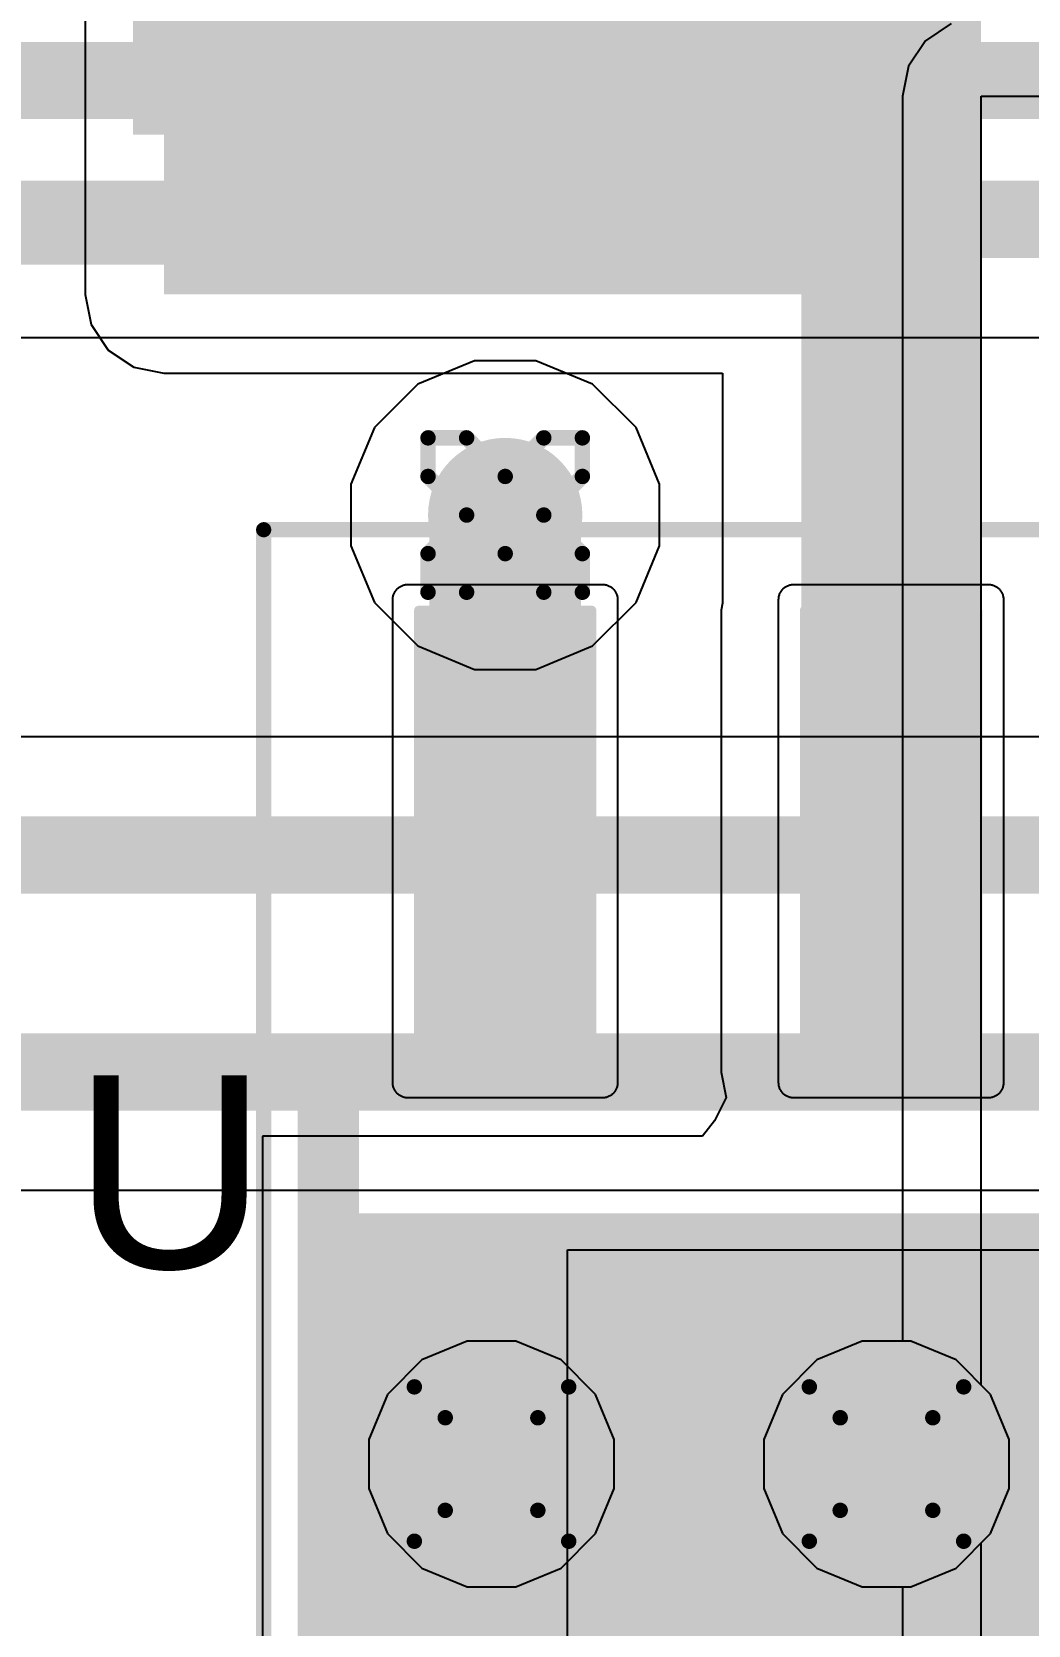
# Model space of a CAD drawing. Header units: inches. Extents: x -13 to 366, y -4 to 120.
# Drawn here: x 4.12 to 7.4, y 23.63 to 28.87 of the extents above; entities that cross this region are included whole.
import ezdxf

# ---------------------------------------------------------------- set-up
doc = ezdxf.new("R2010")
doc.units = ezdxf.units.IN
for name, color, linetype in [('Bottom Layer', 5, 'Continuous'), ('Bottom Solder', 6, 'Continuous'), ('Drill Drawing', 1, 'Continuous'), ('GND', 16, 'Continuous'), ('Mechanical 13', 56, 'Continuous'), ('Mechanical 15', 56, 'Continuous'), ('Multi-Layer', 9, 'Continuous'), ('Pad Holes', 156, 'Continuous'), ('POWER', 76, 'Continuous'), ('Top Layer', 1, 'Continuous'), ('Top Overlay', 2, 'Continuous'), ('Top Paste', 8, 'Continuous'), ('Top Solder', 216, 'Continuous'), ('Via Holes', 16, 'Continuous')]:
    doc.layers.add(name, color=color, linetype=linetype)
doc.styles.add('Arial', font='', dxfattribs={"height": 0.2})
doc.styles.get('Arial').set_extended_font_data('Arial')

# ---------------------------------------------------------------- blocks, each defined once
blk = doc.blocks.new('VLS5045EX_3R3N_15')
at = {"layer": 'Top Layer'}
blk.add_hatch(color=1, dxfattribs=at).paths.add_polyline_path([(1, 2.1), (2.6, 2.1), (2.6, -2.1), (1, -2.1)])
at = {"layer": 'Top Paste'}
blk.add_hatch(color=8, dxfattribs=at).paths.add_polyline_path([(1, 2.1), (2.6, 2.1), (2.6, -2.1), (1, -2.1)])
at = {"layer": 'Top Solder'}
blk.add_hatch(color=216, dxfattribs=at).paths.add_polyline_path([(0.8984, 2.2016), (2.7016, 2.2016), (2.7016, -2.2016), (0.8984, -2.2016)])
at = {"layer": 'Top Overlay'}
for points in [[(2.54, -2.5654, 0.127, 0.127, 0), (2.54, -2.3114, 0.127, 0.127, 0)], [(-2.54, -2.5654, 0.127, 0.127, 0), (2.54, -2.5654, 0.127, 0.127, 0)]]:
    blk.add_lwpolyline(points, format="xyseb", dxfattribs=at)
for points in [[(2.5082, -2.3114, 0.0635, 0.0635, 1), (2.5718, -2.3114, 0.0635, 0.0635, 1)], [(2.5082, -2.5654, 0.0635, 0.0635, 1), (2.5718, -2.5654, 0.0635, 0.0635, 1)], [(2.5082, -2.5654, 0.0635, 0.0635, 1), (2.5718, -2.5654, 0.0635, 0.0635, 1)]]:
    blk.add_lwpolyline(points, format="xyseb", close=True, dxfattribs=at)
blk = doc.blocks.new('VREG_LM5017MR_NOPB_21')
at = {"layer": 'Bottom Layer'}
h = blk.add_hatch(color=5, dxfattribs=at)
edge = h.paths.add_edge_path()
edge.add_arc((-0.65, -0.65), 0.15, 0, 360)
h = blk.add_hatch(color=5, dxfattribs=at)
edge = h.paths.add_edge_path()
edge.add_arc((-0.65, -1.95), 0.15, 0, 360)
at = {"layer": 'Bottom Solder'}
h = blk.add_hatch(color=6, dxfattribs=at)
edge = h.paths.add_edge_path()
edge.add_arc((-0.65, -0.65), 0.2516, 0, 360)
h = blk.add_hatch(color=6, dxfattribs=at)
edge = h.paths.add_edge_path()
edge.add_arc((-0.65, -1.95), 0.2516, 0, 360)
at = {"layer": 'GND'}
h = blk.add_hatch(color=16, dxfattribs=at)
edge = h.paths.add_edge_path()
edge.add_arc((-0.65, -0.65), 0.15, 0, 360)
h = blk.add_hatch(color=16, dxfattribs=at)
edge = h.paths.add_edge_path()
edge.add_arc((-0.65, -1.95), 0.15, 0, 360)
at = {"layer": 'Multi-Layer'}
h = blk.add_hatch(color=9, dxfattribs=at)
edge = h.paths.add_edge_path()
edge.add_arc((-0.65, -0.65), 0.15, 0, 360)
h = blk.add_hatch(color=9, dxfattribs=at)
edge = h.paths.add_edge_path()
edge.add_arc((-0.65, -1.95), 0.15, 0, 360)
at = {"layer": 'Pad Holes'}
h = blk.add_hatch(color=7, dxfattribs=at)
edge = h.paths.add_edge_path()
edge.add_arc((-0.65, -0.65), 0.1, 0, 360)
h = blk.add_hatch(color=7, dxfattribs=at)
edge = h.paths.add_edge_path()
edge.add_arc((-0.65, -1.95), 0.1, 0, 360)
at = {"layer": 'POWER'}
h = blk.add_hatch(color=76, dxfattribs=at)
edge = h.paths.add_edge_path()
edge.add_arc((-0.65, -0.65), 0.15, 0, 360)
h = blk.add_hatch(color=76, dxfattribs=at)
edge = h.paths.add_edge_path()
edge.add_arc((-0.65, -1.95), 0.15, 0, 360)
at = {"layer": 'Top Layer'}
blk.add_hatch(color=1, dxfattribs=at).paths.add_polyline_path([(-1.475, 2.45), (1.475, 2.45), (1.475, -2.45), (-1.475, -2.45)])
h = blk.add_hatch(color=1, dxfattribs=at)
edge = h.paths.add_edge_path()
edge.add_arc((-3.46, -0.35), 0.015, 90, 180)
edge.add_line((-3.475, -0.35), (-3.475, -0.92))
edge.add_arc((-3.46, -0.92), 0.015, 180, 270)
edge.add_line((-3.46, -0.935), (-1.94, -0.935))
edge.add_arc((-1.94, -0.92), 0.015, 270, 360)
edge.add_line((-1.925, -0.92), (-1.925, -0.35))
edge.add_arc((-1.94, -0.35), 0.015, 0, 90)
edge.add_line((-1.94, -0.335), (-3.46, -0.335))
h = blk.add_hatch(color=1, dxfattribs=at)
edge = h.paths.add_edge_path()
edge.add_arc((-0.65, -0.65), 0.15, 0, 360)
h = blk.add_hatch(color=1, dxfattribs=at)
edge = h.paths.add_edge_path()
edge.add_arc((-3.46, -1.62), 0.015, 90, 180)
edge.add_line((-3.475, -1.62), (-3.475, -2.19))
edge.add_arc((-3.46, -2.19), 0.015, 180, 270)
edge.add_line((-3.46, -2.205), (-1.94, -2.205))
edge.add_arc((-1.94, -2.19), 0.015, 270, 360)
edge.add_line((-1.925, -2.19), (-1.925, -1.62))
edge.add_arc((-1.94, -1.62), 0.015, 0, 90)
edge.add_line((-1.94, -1.605), (-3.46, -1.605))
h = blk.add_hatch(color=1, dxfattribs=at)
edge = h.paths.add_edge_path()
edge.add_arc((-0.65, -1.95), 0.15, 0, 360)
at = {"layer": 'Top Paste'}
h = blk.add_hatch(color=8, dxfattribs=at)
edge = h.paths.add_edge_path()
edge.add_arc((-3.46, -0.35), 0.015, 90, 180)
edge.add_line((-3.475, -0.35), (-3.475, -0.92))
edge.add_arc((-3.46, -0.92), 0.015, 180, 270)
edge.add_line((-3.46, -0.935), (-1.94, -0.935))
edge.add_arc((-1.94, -0.92), 0.015, 270, 360)
edge.add_line((-1.925, -0.92), (-1.925, -0.35))
edge.add_arc((-1.94, -0.35), 0.015, 0, 90)
edge.add_line((-1.94, -0.335), (-3.46, -0.335))
h = blk.add_hatch(color=8, dxfattribs=at)
edge = h.paths.add_edge_path()
edge.add_arc((-3.46, -1.62), 0.015, 90, 180)
edge.add_line((-3.475, -1.62), (-3.475, -2.19))
edge.add_arc((-3.46, -2.19), 0.015, 180, 270)
edge.add_line((-3.46, -2.205), (-1.94, -2.205))
edge.add_arc((-1.94, -2.19), 0.015, 270, 360)
edge.add_line((-1.925, -2.19), (-1.925, -1.62))
edge.add_arc((-1.94, -1.62), 0.015, 0, 90)
edge.add_line((-1.94, -1.605), (-3.46, -1.605))
at = {"layer": 'Top Solder'}
h = blk.add_hatch(color=216, dxfattribs=at)
edge = h.paths.add_edge_path()
edge.add_arc((-0.65, -0.65), 0.2516, 0, 360)
h = blk.add_hatch(color=216, dxfattribs=at)
edge = h.paths.add_edge_path()
edge.add_arc((-0.65, -1.95), 0.2516, 0, 360)
at = {"layer": 'Mechanical 13'}
for points in [[(-1.95, -2.45, 0.127, 0.127, 0), (-1.95, 2.45, 0.127, 0.127, 0)], [(1.95, -2.45, 0.127, 0.127, 0), (-1.95, -2.45, 0.127, 0.127, 0)]]:
    blk.add_lwpolyline(points, format="xyseb", dxfattribs=at)
blk.add_lwpolyline([(-1.9818, -2.45, 0.0635, 0.0635, 1), (-1.9183, -2.45, 0.0635, 0.0635, 1)], format="xyseb", close=True, dxfattribs=at)
blk.add_lwpolyline([(-1.9818, -2.45, 0.0635, 0.0635, 1), (-1.9183, -2.45, 0.0635, 0.0635, 1)], format="xyseb", close=True, dxfattribs=at)
at = {"layer": 'Mechanical 15'}
for points in [[(-3.725, -2.7, 0.05, 0.05, 0), (-3.725, 2.7, 0.05, 0.05, 0)], [(3.725, -2.7, 0.05, 0.05, 0), (-3.725, -2.7, 0.05, 0.05, 0)]]:
    blk.add_lwpolyline(points, format="xyseb", dxfattribs=at)
blk.add_lwpolyline([(-3.7375, -2.7, 0.025, 0.025, 1), (-3.7125, -2.7, 0.025, 0.025, 1)], format="xyseb", close=True, dxfattribs=at)
blk.add_lwpolyline([(-3.7375, -2.7, 0.025, 0.025, 1), (-3.7125, -2.7, 0.025, 0.025, 1)], format="xyseb", close=True, dxfattribs=at)
at = {"layer": 'Top Overlay'}
blk.add_lwpolyline([(1.95, -2.525, 0.127, 0.127, 0), (-1.95, -2.525, 0.127, 0.127, 0)], format="xyseb", dxfattribs=at)
blk.add_lwpolyline([(-1.9818, -2.525, 0.0635, 0.0635, 1), (-1.9183, -2.525, 0.0635, 0.0635, 1)], format="xyseb", close=True, dxfattribs=at)
at = {"layer": 'Top Paste'}
for p, q in [((-1.355, -1.7), (-1.355, 1.7)), ((1.355, -1.7), (-1.355, -1.7))]:
    blk.add_line(p, q, dxfattribs=at)
at = {"layer": 'Top Solder'}
for p, q in [((-1.355, -1.7), (-1.355, 1.7)), ((-3.545, -0.315), (-3.5449, -0.3124)), ((-3.5449, -0.3124), (-3.5447, -0.3098)), ((-3.5447, -0.3098), (-3.5444, -0.3072)), ((-3.5444, -0.3072), (-3.5439, -0.3046)), ((-3.5439, -0.3046), (-3.5433, -0.3021)), ((-3.5433, -0.3021), (-3.5426, -0.2995)), ((-3.5426, -0.2995), (-3.5417, -0.2971)), ((-3.5417, -0.2971), (-3.5407, -0.2947)), ((-3.5407, -0.2947), (-3.5396, -0.2923)), ((-3.5396, -0.2923), (-3.5383, -0.29)), ((-3.5383, -0.29), (-3.5369, -0.2878)), ((-3.5369, -0.2878), (-3.5355, -0.2856)), ((-3.5355, -0.2856), (-3.5339, -0.2835)), ((-3.5339, -0.2835), (-3.5322, -0.2815)), ((-3.5322, -0.2815), (-3.5304, -0.2796)), ((-3.5304, -0.2796), (-3.5285, -0.2778)), ((-3.5285, -0.2778), (-3.5265, -0.2761)), ((-3.5265, -0.2761), (-3.5244, -0.2745)), ((-3.5244, -0.2745), (-3.5222, -0.2731)), ((-3.5222, -0.2731), (-3.52, -0.2717)), ((-3.52, -0.2717), (-3.5177, -0.2704)), ((-3.5177, -0.2704), (-3.5153, -0.2693)), ((-3.5153, -0.2693), (-3.5129, -0.2683)), ((-3.5129, -0.2683), (-3.5105, -0.2674)), ((-3.5105, -0.2674), (-3.5079, -0.2667)), ((-3.5079, -0.2667), (-3.5054, -0.2661)), ((-3.5054, -0.2661), (-3.5028, -0.2656)), ((-3.5028, -0.2656), (-3.5002, -0.2653)), ((-3.5002, -0.2653), (-3.4976, -0.2651)), ((-3.4976, -0.2651), (-3.495, -0.265)), ((-3.495, -0.265), (-1.905, -0.265)), ((-1.905, -0.265), (-1.9024, -0.2651)), ((-1.9024, -0.2651), (-1.8998, -0.2653)), ((-1.8998, -0.2653), (-1.8972, -0.2656)), ((-1.8972, -0.2656), (-1.8946, -0.2661)), ((-1.8946, -0.2661), (-1.8921, -0.2667)), ((-1.8921, -0.2667), (-1.8895, -0.2674)), ((-1.8895, -0.2674), (-1.8871, -0.2683)), ((-1.8871, -0.2683), (-1.8847, -0.2693)), ((-1.8847, -0.2693), (-1.8823, -0.2704)), ((-1.8823, -0.2704), (-1.88, -0.2717)), ((-1.88, -0.2717), (-1.8778, -0.2731)), ((-1.8778, -0.2731), (-1.8756, -0.2745)), ((-1.8756, -0.2745), (-1.8735, -0.2761)), ((-1.8735, -0.2761), (-1.8715, -0.2778)), ((-1.8715, -0.2778), (-1.8696, -0.2796)), ((-1.8696, -0.2796), (-1.8678, -0.2815)), ((-1.8678, -0.2815), (-1.8661, -0.2835)), ((-1.8661, -0.2835), (-1.8645, -0.2856)), ((-1.8645, -0.2856), (-1.8631, -0.2878)), ((-1.8631, -0.2878), (-1.8617, -0.29)), ((-1.8617, -0.29), (-1.8605, -0.2923)), ((-1.8605, -0.2923), (-1.8593, -0.2947)), ((-1.8593, -0.2947), (-1.8583, -0.2971)), ((-1.8583, -0.2971), (-1.8574, -0.2995)), ((-1.8574, -0.2995), (-1.8567, -0.3021)), ((-1.8567, -0.3021), (-1.8561, -0.3046)), ((-1.8561, -0.3046), (-1.8556, -0.3072)), ((-1.8556, -0.3072), (-1.8553, -0.3098)), ((-1.8553, -0.3098), (-1.8551, -0.3124)), ((-1.8551, -0.3124), (-1.855, -0.315)), ((-3.545, -0.955), (-3.545, -0.315)), ((-1.855, -0.315), (-1.855, -0.955)), ((-3.5449, -0.9576), (-3.545, -0.955)), ((-3.5447, -0.9602), (-3.5449, -0.9576)), ((-3.5444, -0.9628), (-3.5447, -0.9602)), ((-3.5439, -0.9654), (-3.5444, -0.9628)), ((-3.5433, -0.9679), (-3.5439, -0.9654)), ((-3.5426, -0.9705), (-3.5433, -0.9679)), ((-3.5417, -0.9729), (-3.5426, -0.9705)), ((-3.5407, -0.9753), (-3.5417, -0.9729)), ((-3.5396, -0.9777), (-3.5407, -0.9753)), ((-3.5383, -0.98), (-3.5396, -0.9777)), ((-3.5369, -0.9822), (-3.5383, -0.98)), ((-3.5355, -0.9844), (-3.5369, -0.9822)), ((-3.5339, -0.9865), (-3.5355, -0.9844)), ((-3.5322, -0.9885), (-3.5339, -0.9865)), ((-3.5304, -0.9904), (-3.5322, -0.9885)), ((-3.5285, -0.9922), (-3.5304, -0.9904)), ((-3.5265, -0.9939), (-3.5285, -0.9922)), ((-3.5244, -0.9955), (-3.5265, -0.9939)), ((-3.5222, -0.9969), (-3.5244, -0.9955)), ((-1.8756, -0.9955), (-1.8778, -0.9969)), ((-1.8735, -0.9939), (-1.8756, -0.9955)), ((-1.8715, -0.9922), (-1.8735, -0.9939)), ((-1.8696, -0.9904), (-1.8715, -0.9922)), ((-1.8678, -0.9885), (-1.8696, -0.9904)), ((-1.8661, -0.9865), (-1.8678, -0.9885)), ((-1.8645, -0.9844), (-1.8661, -0.9865)), ((-1.8631, -0.9822), (-1.8645, -0.9844)), ((-1.8617, -0.98), (-1.8631, -0.9822)), ((-1.8605, -0.9777), (-1.8617, -0.98)), ((-1.8593, -0.9753), (-1.8605, -0.9777)), ((-1.8583, -0.9729), (-1.8593, -0.9753)), ((-1.8574, -0.9705), (-1.8583, -0.9729)), ((-1.8567, -0.9679), (-1.8574, -0.9705)), ((-1.8561, -0.9654), (-1.8567, -0.9679)), ((-1.8556, -0.9628), (-1.8561, -0.9654)), ((-1.8553, -0.9602), (-1.8556, -0.9628)), ((-1.8551, -0.9576), (-1.8553, -0.9602)), ((-1.855, -0.955), (-1.8551, -0.9576)), ((-3.52, -0.9983), (-3.5222, -0.9969)), ((-3.5177, -0.9996), (-3.52, -0.9983)), ((-3.5153, -1.0007), (-3.5177, -0.9996)), ((-3.5129, -1.0017), (-3.5153, -1.0007)), ((-3.5105, -1.0026), (-3.5129, -1.0017)), ((-3.5079, -1.0033), (-3.5105, -1.0026)), ((-3.5054, -1.0039), (-3.5079, -1.0033)), ((-3.5028, -1.0044), (-3.5054, -1.0039)), ((-3.5002, -1.0047), (-3.5028, -1.0044)), ((-3.4976, -1.0049), (-3.5002, -1.0047)), ((-3.495, -1.005), (-3.4976, -1.0049)), ((-1.905, -1.005), (-3.495, -1.005)), ((-1.9024, -1.0049), (-1.905, -1.005)), ((-1.8998, -1.0047), (-1.9024, -1.0049)), ((-1.8972, -1.0044), (-1.8998, -1.0047)), ((-1.8946, -1.0039), (-1.8972, -1.0044)), ((-1.8921, -1.0033), (-1.8946, -1.0039)), ((-1.8895, -1.0026), (-1.8921, -1.0033)), ((-1.8871, -1.0017), (-1.8895, -1.0026)), ((-1.8847, -1.0007), (-1.8871, -1.0017)), ((-1.8823, -0.9996), (-1.8847, -1.0007)), ((-1.88, -0.9983), (-1.8823, -0.9996)), ((-1.8778, -0.9969), (-1.88, -0.9983)), ((-3.5439, -1.5746), (-3.5433, -1.5721)), ((-3.5433, -1.5721), (-3.5426, -1.5695)), ((-3.5426, -1.5695), (-3.5417, -1.5671)), ((-3.5417, -1.5671), (-3.5407, -1.5647)), ((-3.5407, -1.5647), (-3.5396, -1.5623)), ((-3.5396, -1.5623), (-3.5383, -1.56)), ((-3.5383, -1.56), (-3.5369, -1.5578)), ((-3.5369, -1.5578), (-3.5355, -1.5556)), ((-3.5355, -1.5556), (-3.5339, -1.5535)), ((-3.5339, -1.5535), (-3.5322, -1.5515)), ((-3.5322, -1.5515), (-3.5304, -1.5496)), ((-3.5304, -1.5496), (-3.5285, -1.5478)), ((-3.5285, -1.5478), (-3.5265, -1.5461)), ((-3.5265, -1.5461), (-3.5244, -1.5445)), ((-3.5244, -1.5445), (-3.5222, -1.5431)), ((-3.5222, -1.5431), (-3.52, -1.5417)), ((-3.52, -1.5417), (-3.5177, -1.5404)), ((-3.5177, -1.5404), (-3.5153, -1.5393)), ((-3.5153, -1.5393), (-3.5129, -1.5383)), ((-3.5129, -1.5383), (-3.5105, -1.5374)), ((-3.5105, -1.5374), (-3.5079, -1.5367)), ((-3.5079, -1.5367), (-3.5054, -1.5361)), ((-3.5054, -1.5361), (-3.5028, -1.5356)), ((-3.5028, -1.5356), (-3.5002, -1.5353)), ((-3.5002, -1.5353), (-3.4976, -1.5351)), ((-3.4976, -1.5351), (-3.495, -1.535)), ((-3.495, -1.535), (-1.905, -1.535)), ((-1.905, -1.535), (-1.9024, -1.5351)), ((-1.9024, -1.5351), (-1.8998, -1.5353)), ((-1.8998, -1.5353), (-1.8972, -1.5356)), ((-1.8972, -1.5356), (-1.8946, -1.5361)), ((-1.8946, -1.5361), (-1.8921, -1.5367)), ((-1.8921, -1.5367), (-1.8895, -1.5374)), ((-1.8895, -1.5374), (-1.8871, -1.5383)), ((-1.8871, -1.5383), (-1.8847, -1.5393)), ((-1.8847, -1.5393), (-1.8823, -1.5404)), ((-1.8823, -1.5404), (-1.88, -1.5417)), ((-1.88, -1.5417), (-1.8778, -1.5431)), ((-1.8778, -1.5431), (-1.8756, -1.5445)), ((-1.8756, -1.5445), (-1.8735, -1.5461)), ((-1.8735, -1.5461), (-1.8715, -1.5478)), ((-1.8715, -1.5478), (-1.8696, -1.5496)), ((-1.8696, -1.5496), (-1.8678, -1.5515)), ((-1.8678, -1.5515), (-1.8661, -1.5535)), ((-1.8661, -1.5535), (-1.8645, -1.5556)), ((-1.8645, -1.5556), (-1.8631, -1.5578)), ((-1.8631, -1.5578), (-1.8617, -1.56)), ((-1.8617, -1.56), (-1.8605, -1.5623)), ((-1.8605, -1.5623), (-1.8593, -1.5647)), ((-1.8593, -1.5647), (-1.8583, -1.5671)), ((-1.8583, -1.5671), (-1.8574, -1.5695)), ((-1.8574, -1.5695), (-1.8567, -1.5721)), ((-1.8567, -1.5721), (-1.8561, -1.5746)), ((-3.545, -1.585), (-3.5449, -1.5824)), ((-3.545, -2.225), (-3.545, -1.585)), ((-3.5449, -1.5824), (-3.5447, -1.5798)), ((-3.5447, -1.5798), (-3.5444, -1.5772)), ((-3.5444, -1.5772), (-3.5439, -1.5746)), ((-1.8561, -1.5746), (-1.8556, -1.5772)), ((-1.8556, -1.5772), (-1.8553, -1.5798)), ((-1.8553, -1.5798), (-1.8551, -1.5824)), ((-1.8551, -1.5824), (-1.855, -1.585)), ((-1.855, -1.585), (-1.855, -2.225)), ((1.355, -1.7), (-1.355, -1.7)), ((-3.5449, -2.2276), (-3.545, -2.225)), ((-3.5447, -2.2302), (-3.5449, -2.2276)), ((-3.5444, -2.2328), (-3.5447, -2.2302)), ((-3.5439, -2.2354), (-3.5444, -2.2328)), ((-3.5433, -2.2379), (-3.5439, -2.2354)), ((-3.5426, -2.2405), (-3.5433, -2.2379)), ((-3.5417, -2.2429), (-3.5426, -2.2405)), ((-3.5407, -2.2453), (-3.5417, -2.2429)), ((-3.5396, -2.2477), (-3.5407, -2.2453)), ((-3.5383, -2.25), (-3.5396, -2.2477)), ((-3.5369, -2.2522), (-3.5383, -2.25)), ((-3.5355, -2.2544), (-3.5369, -2.2522)), ((-3.5339, -2.2565), (-3.5355, -2.2544)), ((-1.8645, -2.2544), (-1.8661, -2.2565)), ((-1.8631, -2.2522), (-1.8645, -2.2544)), ((-1.8617, -2.25), (-1.8631, -2.2522)), ((-1.8605, -2.2477), (-1.8617, -2.25)), ((-1.8593, -2.2453), (-1.8605, -2.2477)), ((-1.8583, -2.2429), (-1.8593, -2.2453)), ((-1.8574, -2.2405), (-1.8583, -2.2429)), ((-1.8567, -2.2379), (-1.8574, -2.2405)), ((-1.8561, -2.2354), (-1.8567, -2.2379)), ((-1.8556, -2.2328), (-1.8561, -2.2354)), ((-1.8553, -2.2302), (-1.8556, -2.2328)), ((-1.8551, -2.2276), (-1.8553, -2.2302)), ((-1.855, -2.225), (-1.8551, -2.2276)), ((-3.5322, -2.2585), (-3.5339, -2.2565)), ((-3.5304, -2.2604), (-3.5322, -2.2585)), ((-3.5285, -2.2622), (-3.5304, -2.2604)), ((-3.5265, -2.2639), (-3.5285, -2.2622)), ((-3.5244, -2.2655), (-3.5265, -2.2639)), ((-3.5222, -2.2669), (-3.5244, -2.2655)), ((-3.52, -2.2683), (-3.5222, -2.2669)), ((-3.5177, -2.2696), (-3.52, -2.2683)), ((-3.5153, -2.2707), (-3.5177, -2.2696)), ((-3.5129, -2.2717), (-3.5153, -2.2707)), ((-3.5105, -2.2726), (-3.5129, -2.2717)), ((-3.5079, -2.2733), (-3.5105, -2.2726)), ((-3.5054, -2.2739), (-3.5079, -2.2733)), ((-3.5028, -2.2744), (-3.5054, -2.2739)), ((-3.5002, -2.2747), (-3.5028, -2.2744)), ((-3.4976, -2.2749), (-3.5002, -2.2747)), ((-3.495, -2.275), (-3.4976, -2.2749)), ((-1.905, -2.275), (-3.495, -2.275)), ((-1.9024, -2.2749), (-1.905, -2.275)), ((-1.8998, -2.2747), (-1.9024, -2.2749)), ((-1.8972, -2.2744), (-1.8998, -2.2747)), ((-1.8946, -2.2739), (-1.8972, -2.2744)), ((-1.8921, -2.2733), (-1.8946, -2.2739)), ((-1.8895, -2.2726), (-1.8921, -2.2733)), ((-1.8871, -2.2717), (-1.8895, -2.2726)), ((-1.8847, -2.2707), (-1.8871, -2.2717)), ((-1.8823, -2.2696), (-1.8847, -2.2707)), ((-1.88, -2.2683), (-1.8823, -2.2696)), ((-1.8778, -2.2669), (-1.88, -2.2683)), ((-1.8756, -2.2655), (-1.8778, -2.2669)), ((-1.8735, -2.2639), (-1.8756, -2.2655)), ((-1.8715, -2.2622), (-1.8735, -2.2639)), ((-1.8696, -2.2604), (-1.8715, -2.2622)), ((-1.8678, -2.2585), (-1.8696, -2.2604)), ((-1.8661, -2.2565), (-1.8678, -2.2585))]:
    blk.add_line(p, q, dxfattribs=at)

msp = doc.modelspace()

# ---------------------------------------------------------------- hatches: boundary and pattern name
at = {"layer": 'Bottom Layer'}
h = msp.add_hatch(color=5, dxfattribs=at)
edge = h.paths.add_edge_path()
edge.add_arc((5.6795, 27.2809), 0.254, 0, 360)
at = {"layer": 'GND'}
h = msp.add_hatch(color=16, dxfattribs=at)
edge = h.paths.add_edge_path()
edge.add_arc((5.6795, 27.2809), 0.254, 0, 360)
at = {"layer": 'POWER'}
h = msp.add_hatch(color=76, dxfattribs=at)
edge = h.paths.add_edge_path()
edge.add_arc((5.6795, 27.2809), 0.254, 0, 360)
at = {"layer": 'Top Layer'}
for points in [[(4.556, 28.007), (7.2451, 28.007), (7.2451, 32.834), (4.556, 32.834)], [(6.6539, 26.2076), (7.2451, 26.2076), (7.2451, 32.807), (6.6539, 32.807)], [(5.4295, 26.2076), (5.9295, 26.2076), (5.9295, 27.2809), (5.4295, 27.2809)]]:
    msp.add_hatch(color=1, dxfattribs=at).paths.add_polyline_path(points)
h = msp.add_hatch(color=1, dxfattribs=at)
edge = h.paths.add_edge_path()
edge.add_arc((5.6795, 27.2809), 0.254, 0, 360)
at = {"layer": 'Via Holes'}
h = msp.add_hatch(color=7, dxfattribs=at)
edge = h.paths.add_edge_path()
edge.add_arc((5.6795, 27.2809), 0.127, 0, 360)

# ---------------------------------------------------------------- linework, layer by layer
at = {"layer": 'Bottom Layer'}
for p, q in [((-0.0341, 27.8655), (7.6947, 27.8655)), ((11.7858, 26.5505), (3.7679, 26.5505)), ((3.1655, 25.0591), (11.4143, 25.0591)), ((5.5541, 24.5616), (5.4056, 24.5001)), ((5.7148, 24.5616), (5.5541, 24.5616)), ((5.8633, 24.5001), (5.7148, 24.5616)), ((6.8541, 24.5616), (6.7056, 24.5001)), ((7.0148, 24.5616), (6.8541, 24.5616)), ((7.1633, 24.5001), (7.0148, 24.5616)), ((5.4056, 24.5001), (5.292, 24.3864)), ((5.977, 24.3864), (5.8633, 24.5001)), ((6.7056, 24.5001), (6.592, 24.3864)), ((7.277, 24.3864), (7.1633, 24.5001)), ((5.292, 24.3864), (5.2305, 24.238)), ((6.0385, 24.238), (5.977, 24.3864)), ((6.592, 24.3864), (6.5305, 24.238)), ((7.3385, 24.238), (7.277, 24.3864)), ((5.2305, 24.238), (5.2305, 24.0772)), ((6.0385, 24.0772), (6.0385, 24.238)), ((6.5305, 24.238), (6.5305, 24.0772)), ((7.3385, 24.0772), (7.3385, 24.238)), ((5.2305, 24.0772), (5.292, 23.9288)), ((5.977, 23.9288), (6.0385, 24.0772)), ((6.5305, 24.0772), (6.592, 23.9288)), ((7.277, 23.9288), (7.3385, 24.0772)), ((5.292, 23.9288), (5.4056, 23.8151)), ((5.8633, 23.8151), (5.977, 23.9288)), ((6.592, 23.9288), (6.7056, 23.8151)), ((7.1633, 23.8151), (7.277, 23.9288)), ((5.4056, 23.8151), (5.5541, 23.7536)), ((5.7148, 23.7536), (5.8633, 23.8151)), ((6.7056, 23.8151), (6.8541, 23.7536)), ((7.0148, 23.7536), (7.1633, 23.8151)), ((5.5541, 23.7536), (5.7148, 23.7536)), ((6.8541, 23.7536), (7.0148, 23.7536))]:
    msp.add_line(p, q, dxfattribs=at)
for points in [[(-0.4155, 28.7112, 0.254, 0.254, 0), (9.3878, 28.7112, 0.254, 0.254, 0)], [(-0.195, 28.254, 0.254, 0.254, 0), (9.5772, 28.254, 0.254, 0.254, 0)], [(3.4379, 26.162, 0.254, 0.254, 0), (12.1158, 26.162, 0.254, 0.254, 0)], [(2.8356, 25.4476, 0.254, 0.254, 0), (11.5752, 25.4476, 0.254, 0.254, 0)]]:
    msp.add_lwpolyline(points, format="xyseb", dxfattribs=at)
at = {"layer": 'Drill Drawing'}
for points in [[(5.4255, 27.4079, 0.0508, 0.0508, 0), (5.4255, 27.5349, 0.0508, 0.0508, 0)], [(5.4255, 27.5349, 0.0508, 0.0508, 0), (5.5525, 27.5349, 0.0508, 0.0508, 0)], [(5.5525, 27.5349, 0.0508, 0.0508, 0), (5.6795, 27.4079, 0.0508, 0.0508, 0)], [(5.6795, 27.4079, 0.0508, 0.0508, 0), (5.8065, 27.5349, 0.0508, 0.0508, 0)], [(5.8065, 27.5349, 0.0508, 0.0508, 0), (5.9335, 27.5349, 0.0508, 0.0508, 0)], [(5.9335, 27.4079, 0.0508, 0.0508, 0), (5.9335, 27.5349, 0.0508, 0.0508, 0)], [(5.4255, 27.4079, 0.0508, 0.0508, 0), (5.5525, 27.2809, 0.0508, 0.0508, 0)], [(5.8065, 27.2809, 0.0508, 0.0508, 0), (5.9335, 27.4079, 0.0508, 0.0508, 0)], [(5.4255, 27.1539, 0.0508, 0.0508, 0), (5.5525, 27.2809, 0.0508, 0.0508, 0)], [(5.8065, 27.2809, 0.0508, 0.0508, 0), (5.9335, 27.1539, 0.0508, 0.0508, 0)], [(5.4255, 27.0269, 0.0508, 0.0508, 0), (5.4255, 27.1539, 0.0508, 0.0508, 0)], [(5.5525, 27.0269, 0.0508, 0.0508, 0), (5.6795, 27.1539, 0.0508, 0.0508, 0)], [(5.6795, 27.1539, 0.0508, 0.0508, 0), (5.8065, 27.0269, 0.0508, 0.0508, 0)], [(5.9335, 27.0269, 0.0508, 0.0508, 0), (5.9335, 27.1539, 0.0508, 0.0508, 0)], [(5.4255, 27.0269, 0.0508, 0.0508, 0), (5.5525, 27.0269, 0.0508, 0.0508, 0)], [(5.8065, 27.0269, 0.0508, 0.0508, 0), (5.9335, 27.0269, 0.0508, 0.0508, 0)], [(5.3805, 24.4116, 0.0508, 0.0508, 0), (5.8885, 24.4116, 0.0508, 0.0508, 0)], [(5.3805, 23.9036, 0.0508, 0.0508, 0), (5.3805, 24.4116, 0.0508, 0.0508, 0)], [(5.8885, 23.9036, 0.0508, 0.0508, 0), (5.8885, 24.4116, 0.0508, 0.0508, 0)], [(6.6805, 24.4116, 0.0508, 0.0508, 0), (7.1885, 24.4116, 0.0508, 0.0508, 0)], [(6.6805, 23.9036, 0.0508, 0.0508, 0), (6.6805, 24.4116, 0.0508, 0.0508, 0)], [(7.1885, 23.9036, 0.0508, 0.0508, 0), (7.1885, 24.4116, 0.0508, 0.0508, 0)], [(5.4821, 24.31, 0.0508, 0.0508, 0), (5.7869, 24.31, 0.0508, 0.0508, 0)], [(5.4821, 24.0052, 0.0508, 0.0508, 0), (5.4821, 24.31, 0.0508, 0.0508, 0)], [(5.7869, 24.0052, 0.0508, 0.0508, 0), (5.7869, 24.31, 0.0508, 0.0508, 0)], [(6.7821, 24.31, 0.0508, 0.0508, 0), (7.0869, 24.31, 0.0508, 0.0508, 0)], [(6.7821, 24.0052, 0.0508, 0.0508, 0), (6.7821, 24.31, 0.0508, 0.0508, 0)], [(7.0869, 24.0052, 0.0508, 0.0508, 0), (7.0869, 24.31, 0.0508, 0.0508, 0)], [(5.4821, 24.0052, 0.0508, 0.0508, 0), (5.7869, 24.0052, 0.0508, 0.0508, 0)], [(6.7821, 24.0052, 0.0508, 0.0508, 0), (7.0869, 24.0052, 0.0508, 0.0508, 0)], [(5.3805, 23.9036, 0.0508, 0.0508, 0), (5.8885, 23.9036, 0.0508, 0.0508, 0)], [(6.6805, 23.9036, 0.0508, 0.0508, 0), (7.1885, 23.9036, 0.0508, 0.0508, 0)]]:
    msp.add_lwpolyline(points, format="xyseb", dxfattribs=at)
for points in [[(5.4128, 27.5349, 0.0254, 0.0254, 1), (5.4382, 27.5349, 0.0254, 0.0254, 1)], [(5.4128, 27.5349, 0.0254, 0.0254, 1), (5.4382, 27.5349, 0.0254, 0.0254, 1)], [(5.5398, 27.5349, 0.0254, 0.0254, 1), (5.5652, 27.5349, 0.0254, 0.0254, 1)], [(5.5398, 27.5349, 0.0254, 0.0254, 1), (5.5652, 27.5349, 0.0254, 0.0254, 1)], [(5.7938, 27.5349, 0.0254, 0.0254, 1), (5.8192, 27.5349, 0.0254, 0.0254, 1)], [(5.7938, 27.5349, 0.0254, 0.0254, 1), (5.8192, 27.5349, 0.0254, 0.0254, 1)], [(5.9208, 27.5349, 0.0254, 0.0254, 1), (5.9462, 27.5349, 0.0254, 0.0254, 1)], [(5.9208, 27.5349, 0.0254, 0.0254, 1), (5.9462, 27.5349, 0.0254, 0.0254, 1)], [(5.4128, 27.4079, 0.0254, 0.0254, 1), (5.4382, 27.4079, 0.0254, 0.0254, 1)], [(5.4128, 27.4079, 0.0254, 0.0254, 1), (5.4382, 27.4079, 0.0254, 0.0254, 1)], [(5.6668, 27.4079, 0.0254, 0.0254, 1), (5.6922, 27.4079, 0.0254, 0.0254, 1)], [(5.6668, 27.4079, 0.0254, 0.0254, 1), (5.6922, 27.4079, 0.0254, 0.0254, 1)], [(5.9208, 27.4079, 0.0254, 0.0254, 1), (5.9462, 27.4079, 0.0254, 0.0254, 1)], [(5.9208, 27.4079, 0.0254, 0.0254, 1), (5.9462, 27.4079, 0.0254, 0.0254, 1)], [(5.5398, 27.2809, 0.0254, 0.0254, 1), (5.5652, 27.2809, 0.0254, 0.0254, 1)], [(5.5398, 27.2809, 0.0254, 0.0254, 1), (5.5652, 27.2809, 0.0254, 0.0254, 1)], [(5.7938, 27.2809, 0.0254, 0.0254, 1), (5.8192, 27.2809, 0.0254, 0.0254, 1)], [(5.7938, 27.2809, 0.0254, 0.0254, 1), (5.8192, 27.2809, 0.0254, 0.0254, 1)], [(5.4128, 27.1539, 0.0254, 0.0254, 1), (5.4382, 27.1539, 0.0254, 0.0254, 1)], [(5.4128, 27.1539, 0.0254, 0.0254, 1), (5.4382, 27.1539, 0.0254, 0.0254, 1)], [(5.6668, 27.1539, 0.0254, 0.0254, 1), (5.6922, 27.1539, 0.0254, 0.0254, 1)], [(5.6668, 27.1539, 0.0254, 0.0254, 1), (5.6922, 27.1539, 0.0254, 0.0254, 1)], [(5.9208, 27.1539, 0.0254, 0.0254, 1), (5.9462, 27.1539, 0.0254, 0.0254, 1)], [(5.9208, 27.1539, 0.0254, 0.0254, 1), (5.9462, 27.1539, 0.0254, 0.0254, 1)], [(5.4128, 27.0269, 0.0254, 0.0254, 1), (5.4382, 27.0269, 0.0254, 0.0254, 1)], [(5.4128, 27.0269, 0.0254, 0.0254, 1), (5.4382, 27.0269, 0.0254, 0.0254, 1)], [(5.5398, 27.0269, 0.0254, 0.0254, 1), (5.5652, 27.0269, 0.0254, 0.0254, 1)], [(5.5398, 27.0269, 0.0254, 0.0254, 1), (5.5652, 27.0269, 0.0254, 0.0254, 1)], [(5.7938, 27.0269, 0.0254, 0.0254, 1), (5.8192, 27.0269, 0.0254, 0.0254, 1)], [(5.7938, 27.0269, 0.0254, 0.0254, 1), (5.8192, 27.0269, 0.0254, 0.0254, 1)], [(5.9208, 27.0269, 0.0254, 0.0254, 1), (5.9462, 27.0269, 0.0254, 0.0254, 1)], [(5.9208, 27.0269, 0.0254, 0.0254, 1), (5.9462, 27.0269, 0.0254, 0.0254, 1)], [(5.3678, 24.4116, 0.0254, 0.0254, 1), (5.3932, 24.4116, 0.0254, 0.0254, 1)], [(5.3678, 24.4116, 0.0254, 0.0254, 1), (5.3932, 24.4116, 0.0254, 0.0254, 1)], [(5.8758, 24.4116, 0.0254, 0.0254, 1), (5.9012, 24.4116, 0.0254, 0.0254, 1)], [(5.8758, 24.4116, 0.0254, 0.0254, 1), (5.9012, 24.4116, 0.0254, 0.0254, 1)], [(6.6678, 24.4116, 0.0254, 0.0254, 1), (6.6932, 24.4116, 0.0254, 0.0254, 1)], [(6.6678, 24.4116, 0.0254, 0.0254, 1), (6.6932, 24.4116, 0.0254, 0.0254, 1)], [(7.1758, 24.4116, 0.0254, 0.0254, 1), (7.2012, 24.4116, 0.0254, 0.0254, 1)], [(7.1758, 24.4116, 0.0254, 0.0254, 1), (7.2012, 24.4116, 0.0254, 0.0254, 1)], [(5.4694, 24.31, 0.0254, 0.0254, 1), (5.4948, 24.31, 0.0254, 0.0254, 1)], [(5.4694, 24.31, 0.0254, 0.0254, 1), (5.4948, 24.31, 0.0254, 0.0254, 1)], [(5.7742, 24.31, 0.0254, 0.0254, 1), (5.7996, 24.31, 0.0254, 0.0254, 1)], [(5.7742, 24.31, 0.0254, 0.0254, 1), (5.7996, 24.31, 0.0254, 0.0254, 1)], [(6.7694, 24.31, 0.0254, 0.0254, 1), (6.7948, 24.31, 0.0254, 0.0254, 1)], [(6.7694, 24.31, 0.0254, 0.0254, 1), (6.7948, 24.31, 0.0254, 0.0254, 1)], [(7.0742, 24.31, 0.0254, 0.0254, 1), (7.0996, 24.31, 0.0254, 0.0254, 1)], [(7.0742, 24.31, 0.0254, 0.0254, 1), (7.0996, 24.31, 0.0254, 0.0254, 1)], [(5.4694, 24.0052, 0.0254, 0.0254, 1), (5.4948, 24.0052, 0.0254, 0.0254, 1)], [(5.4694, 24.0052, 0.0254, 0.0254, 1), (5.4948, 24.0052, 0.0254, 0.0254, 1)], [(5.7742, 24.0052, 0.0254, 0.0254, 1), (5.7996, 24.0052, 0.0254, 0.0254, 1)], [(5.7742, 24.0052, 0.0254, 0.0254, 1), (5.7996, 24.0052, 0.0254, 0.0254, 1)], [(6.7694, 24.0052, 0.0254, 0.0254, 1), (6.7948, 24.0052, 0.0254, 0.0254, 1)], [(6.7694, 24.0052, 0.0254, 0.0254, 1), (6.7948, 24.0052, 0.0254, 0.0254, 1)], [(7.0742, 24.0052, 0.0254, 0.0254, 1), (7.0996, 24.0052, 0.0254, 0.0254, 1)], [(7.0742, 24.0052, 0.0254, 0.0254, 1), (7.0996, 24.0052, 0.0254, 0.0254, 1)], [(5.3678, 23.9036, 0.0254, 0.0254, 1), (5.3932, 23.9036, 0.0254, 0.0254, 1)], [(5.3678, 23.9036, 0.0254, 0.0254, 1), (5.3932, 23.9036, 0.0254, 0.0254, 1)], [(5.8758, 23.9036, 0.0254, 0.0254, 1), (5.9012, 23.9036, 0.0254, 0.0254, 1)], [(5.8758, 23.9036, 0.0254, 0.0254, 1), (5.9012, 23.9036, 0.0254, 0.0254, 1)], [(6.6678, 23.9036, 0.0254, 0.0254, 1), (6.6932, 23.9036, 0.0254, 0.0254, 1)], [(6.6678, 23.9036, 0.0254, 0.0254, 1), (6.6932, 23.9036, 0.0254, 0.0254, 1)], [(7.1758, 23.9036, 0.0254, 0.0254, 1), (7.2012, 23.9036, 0.0254, 0.0254, 1)], [(7.1758, 23.9036, 0.0254, 0.0254, 1), (7.2012, 23.9036, 0.0254, 0.0254, 1)]]:
    msp.add_lwpolyline(points, format="xyseb", close=True, dxfattribs=at)
at = {"layer": 'GND'}
for p, q in [((5.5541, 24.5616), (5.4056, 24.5001)), ((5.7148, 24.5616), (5.5541, 24.5616)), ((5.8633, 24.5001), (5.7148, 24.5616)), ((6.8541, 24.5616), (6.7056, 24.5001)), ((7.0148, 24.5616), (6.8541, 24.5616)), ((7.1633, 24.5001), (7.0148, 24.5616)), ((5.4056, 24.5001), (5.292, 24.3864)), ((5.977, 24.3864), (5.8633, 24.5001)), ((6.7056, 24.5001), (6.592, 24.3864)), ((7.277, 24.3864), (7.1633, 24.5001)), ((5.292, 24.3864), (5.2305, 24.238)), ((6.0385, 24.238), (5.977, 24.3864)), ((6.592, 24.3864), (6.5305, 24.238)), ((7.3385, 24.238), (7.277, 24.3864)), ((5.2305, 24.238), (5.2305, 24.0772)), ((6.0385, 24.0772), (6.0385, 24.238)), ((6.5305, 24.238), (6.5305, 24.0772)), ((7.3385, 24.0772), (7.3385, 24.238)), ((5.2305, 24.0772), (5.292, 23.9288)), ((5.977, 23.9288), (6.0385, 24.0772)), ((6.5305, 24.0772), (6.592, 23.9288)), ((7.277, 23.9288), (7.3385, 24.0772)), ((5.292, 23.9288), (5.4056, 23.8151)), ((5.8633, 23.8151), (5.977, 23.9288)), ((6.592, 23.9288), (6.7056, 23.8151)), ((7.1633, 23.8151), (7.277, 23.9288)), ((5.4056, 23.8151), (5.5541, 23.7536)), ((5.7148, 23.7536), (5.8633, 23.8151)), ((6.7056, 23.8151), (6.8541, 23.7536)), ((7.0148, 23.7536), (7.1633, 23.8151)), ((5.5541, 23.7536), (5.7148, 23.7536)), ((6.8541, 23.7536), (7.0148, 23.7536))]:
    msp.add_line(p, q, dxfattribs=at)
at = {"layer": 'POWER'}
for p, q in [((7.1473, 28.8983), (7.0633, 28.8421)), ((7.0633, 28.8421), (7.0072, 28.7581)), ((7.0072, 28.7581), (6.9875, 28.659)), ((6.9875, 28.659), (6.9875, 24.5616)), ((7.2465, 24.4169), (7.2465, 28.659)), ((7.2465, 28.659), (11.5078, 28.659)), ((5.5784, 27.7889), (5.3917, 27.7116)), ((5.7805, 27.7889), (5.5784, 27.7889)), ((5.9672, 27.7116), (5.7805, 27.7889)), ((5.3917, 27.7116), (5.2488, 27.5687)), ((6.1101, 27.5687), (5.9672, 27.7116)), ((5.2488, 27.5687), (5.1715, 27.382)), ((6.1875, 27.382), (6.1101, 27.5687)), ((5.1715, 27.382), (5.1715, 27.1799)), ((6.1875, 27.1799), (6.1875, 27.382)), ((5.1715, 27.1799), (5.2488, 26.9932)), ((6.1101, 26.9932), (6.1875, 27.1799)), ((5.2488, 26.9932), (5.3917, 26.8503)), ((5.9672, 26.8503), (6.1101, 26.9932)), ((5.3917, 26.8503), (5.5784, 26.7729)), ((5.7805, 26.7729), (5.9672, 26.8503)), ((5.5784, 26.7729), (5.7805, 26.7729)), ((5.5541, 24.5616), (5.4056, 24.5001)), ((5.7148, 24.5616), (5.5541, 24.5616)), ((5.8633, 24.5001), (5.7148, 24.5616)), ((6.8541, 24.5616), (6.7056, 24.5001)), ((6.9875, 24.5616), (6.8541, 24.5616)), ((5.4056, 24.5001), (5.292, 24.3864)), ((5.977, 24.3864), (5.8633, 24.5001)), ((6.7056, 24.5001), (6.592, 24.3864)), ((5.292, 24.3864), (5.2305, 24.238)), ((6.0385, 24.238), (5.977, 24.3864)), ((6.592, 24.3864), (6.5305, 24.238)), ((7.277, 24.3864), (7.2465, 24.4169)), ((7.3385, 24.238), (7.277, 24.3864)), ((5.2305, 24.238), (5.2305, 24.0772)), ((6.0385, 24.0772), (6.0385, 24.238)), ((6.5305, 24.238), (6.5305, 24.0772)), ((7.3385, 24.0772), (7.3385, 24.238)), ((5.2305, 24.0772), (5.292, 23.9288)), ((5.977, 23.9288), (6.0385, 24.0772)), ((6.5305, 24.0772), (6.592, 23.9288)), ((7.277, 23.9288), (7.3385, 24.0772)), ((5.292, 23.9288), (5.4056, 23.8151)), ((5.8633, 23.8151), (5.977, 23.9288)), ((6.592, 23.9288), (6.7056, 23.8151)), ((7.2465, 23.8983), (7.277, 23.9288)), ((7.2465, 23.1169), (7.2465, 23.8983)), ((5.4056, 23.8151), (5.5541, 23.7536)), ((5.7148, 23.7536), (5.8633, 23.8151)), ((6.7056, 23.8151), (6.8541, 23.7536)), ((5.5541, 23.7536), (5.7148, 23.7536)), ((6.8541, 23.7536), (6.9875, 23.7536)), ((6.9875, 23.7536), (6.9875, 23.2616))]:
    msp.add_line(p, q, dxfattribs=at)
at = {"layer": 'Top Layer'}
for p, q in [((4.297, 32.834), (4.297, 28.007)), ((4.297, 28.007), (4.3167, 27.9079)), ((4.3167, 27.9079), (4.3729, 27.8239)), ((4.3729, 27.8239), (4.4569, 27.7677)), ((4.4569, 27.7677), (4.556, 27.748)), ((4.556, 27.748), (6.3949, 27.748)), ((6.3949, 27.748), (6.3949, 26.9912)), ((6.3949, 26.9912), (6.3902, 26.9676)), ((6.3902, 26.9676), (6.3902, 25.4476)), ((6.3902, 25.4476), (6.4069, 25.3636)), ((6.4069, 25.3636), (6.3684, 25.2874)), ((6.3684, 25.2874), (6.3292, 25.2366)), ((6.3292, 25.2366), (4.8805, 25.2366)), ((4.8805, 25.2366), (4.8805, 21.7786))]:
    msp.add_line(p, q, dxfattribs=at)

# ---------------------------------------------------------------- block references
msp.add_blockref('VLS5045EX_3R3N_15', (3.556, 30.734))
at = {"rotation": 270}
msp.add_blockref('VREG_LM5017MR_NOPB_21', (7.5845, 23.5076), dxfattribs=at)

# ---------------------------------------------------------------- texts
at = {"layer": 'Top Overlay', "style": 'Arial'}
msp.add_text('U', height=0.635, dxfattribs=at).set_placement((4.256, 24.8019))

doc.saveas('drawing.dxf')
